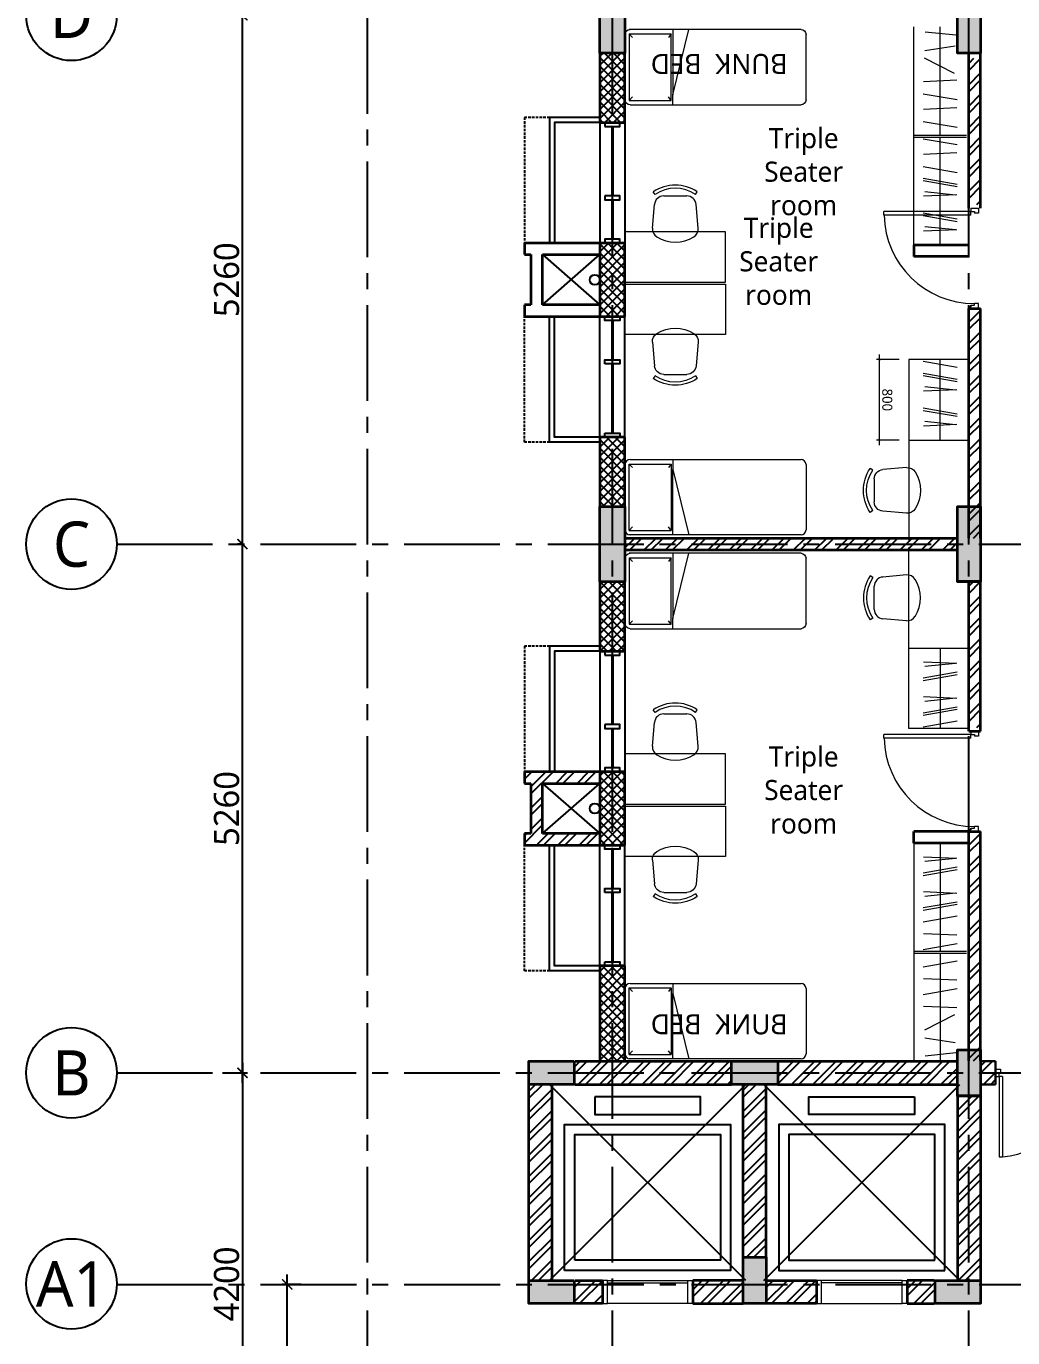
# Model space of a CAD drawing. Header units: millimetres. Extents: x -1107453 to -240403, y -265431 to 143409.
# Drawn here: x -301754 to -291946, y -116161 to -103113 of the extents above; entities that cross this region are included whole.
import ezdxf
from ezdxf.enums import TextEntityAlignment as Align

# ---------------------------------------------------------------- set-up
doc = ezdxf.new("R2010")
doc.units = ezdxf.units.MM
doc.header["$MEASUREMENT"] = 0
doc.linetypes.add('CENTER2', pattern=[28.575, 19.05, -3.175, 3.175, -3.175])
doc.linetypes.add('HIDDEN', pattern=[0.375, 0.25, -0.125])
for name, color, linetype in [('A-Anno-Dims', 7, 'Continuous'), ('A-Anno-Grid Lines', 154, 'Continuous'), ('A-Elevation', 4, 'Continuous'), ('A-Wall Patt', 8, 'Continuous'), ('A-Window', 4, 'Continuous'), ('Anno_Labels', 7, 'Continuous'), ('S-Conc Patt', 9, 'Continuous')]:
    doc.layers.add(name, color=color, linetype=linetype)
for name, color, linetype, lineweight in [('A-Detail Lines', 8, 'Continuous', 25), ('A-Door', 4, 'Continuous', 9), ('A-Wall Sec', 1, 'Continuous', 30), ('column hatch', 12, 'Continuous', 5), ('S-Concrete', 40, 'Continuous', 30), ('text', 7, 'Continuous', 9)]:
    doc.layers.add(name, color=color, linetype=linetype, lineweight=lineweight)
doc.layers.add('I-Furniture', color=7, linetype='Continuous', lineweight=15, true_color=0xc76300)
doc.styles.get("Standard").update_dxf_attribs({"font": 'trebuc.ttf'})
doc.dimstyles.new('IIITD_WD_L @ 100', dxfattribs={"dimscale": 100, "dimtxt": 2.5, "dimasz": 1, "dimexe": 0.5, "dimexo": 0.25, "dimgap": 0.3, "dimtad": 1, "dimdec": 0, "dimrnd": 1, "dimzin": 0, "dimdsep": 46, "dimtxsty": 'Standard', "dimblk": 'ARCHTICK', "dimcen": 0.2, "dimdle": 1, "dimclrd": 8, "dimclre": 8, "dimadec": 0, "dimazin": 0, "dimtfac": 1, "dimtdec": 0, "dimtofl": 0, "dimtmove": 0, "dimatfit": 0, "dimfxl": 2, "dimfxlon": 1, "dimtolj": 1, "dimtzin": 0, "dimlwd": -1, "dimlwe": -1, "dimarcsym": 0})
doc.dimstyles.new('IIITD_WD_M @ 100', dxfattribs={"dimscale": 100, "dimtxt": 1, "dimasz": 0.25, "dimexe": 0.25, "dimexo": 0.25, "dimgap": 0.3, "dimtad": 1, "dimdec": 0, "dimrnd": 2.5, "dimzin": 0, "dimdsep": 46, "dimtxsty": 'Standard', "dimblk": 'ARCHTICK', "dimcen": 0.2, "dimdle": 0.5, "dimclrd": 8, "dimclre": 254, "dimadec": 0, "dimazin": 0, "dimtfac": 1, "dimtdec": 0, "dimtofl": 0, "dimtmove": 0, "dimatfit": 0, "dimfxl": 100, "dimtolj": 1, "dimtzin": 0, "dimlwd": -1, "dimlwe": -1, "dimarcsym": 0})

# ---------------------------------------------------------------- blocks, each defined once
blk = doc.blocks.new('Lift Door')
at = {"layer": 'A-Door'}
for p, q in [((-15860, -5817), (-15860, -6617)), ((-15655, -6617), (-15655, -5817)), ((-15630, -6617), (-15630, -5817))]:
    blk.add_line(p, q, dxfattribs=at)
for points in [[(-15860, -5767), (-15860, -5817), (-15630, -5817), (-15630, -5767)], [(-15860, -6667), (-15860, -6617), (-15630, -6617), (-15630, -6667)]]:
    blk.add_lwpolyline(points, dxfattribs=at)
blk = doc.blocks.new('Lift Room')
at = {"layer": 'A-Detail Lines'}
for p, q in [((-15630, 122925), (-13680, 124875)), ((-15630, 124875), (-13680, 122925))]:
    blk.add_line(p, q, dxfattribs=at)
blk.add_lwpolyline([(-15430, 124625), (-14180, 124625), (-14180, 123175), (-15430, 123175)], close=True, dxfattribs=at)
at = {"layer": 'A-Elevation'}
for points in [[(-15530, 124725), (-14080, 124725), (-14080, 123075), (-15530, 123075)], [(-13805, 124425), (-13980, 124425), (-13980, 123375), (-13805, 123375)]]:
    blk.add_lwpolyline(points, close=True, dxfattribs=at)
blk = doc.blocks.new('W 1200')
at = {"layer": 'A-Window', "linetype": 'HIDDEN', "ltscale": 100}
for p, q in [((552588, 7900), (552588, 9150)), ((552838, 7900), (552588, 7900))]:
    blk.add_line(p, q, dxfattribs=at)
at = {"layer": 'A-Window', "color": 2, "lineweight": 40}
for p, q in [((553463, 8720), (553463, 9110)), ((553463, 7990), (553463, 8680))]:
    blk.add_line(p, q, dxfattribs=at)
at = {"layer": 'A-Window', "color": 5}
for points in [[(553338, 7900), (552838, 7900), (552838, 9150)], [(553338, 7950), (552888, 7950), (552888, 9150)]]:
    blk.add_lwpolyline(points, dxfattribs=at)
at = {"layer": 'A-Window'}
for points in [[(553338, 7950), (553338, 9150)], [(553588, 7950), (553588, 9150)], [(553388, 8680), (553388, 8720), (553538, 8720), (553538, 8680), (553388, 8680)]]:
    blk.add_lwpolyline(points, dxfattribs=at)
for points in [[(553388, 9150), (553538, 9150), (553538, 9110), (553388, 9110)], [(553388, 7990), (553538, 7990), (553538, 7950), (553388, 7950)]]:
    blk.add_lwpolyline(points, close=True, dxfattribs=at)
blk = doc.blocks.new('Door 1200')
at = {"layer": 'A-Door', "color": 5, "lineweight": 18}
for p, q in [((524084, 16182), (524084, 16132)), ((524084, 16182), (524159, 16182)), ((524159, 16182), (524159, 16147)), ((524084, 16132), (524124, 16132)), ((524124, 16147), (524124, 16132)), ((524159, 16147), (524124, 16147)), ((524159, 16147), (524557, 16147)), ((524159, 16112), (524159, 16147)), ((524159, 16112), (524557, 16112)), ((524557, 16147), (524557, 16112)), ((524084, 15032), (524124, 15032)), ((524084, 14982), (524084, 15032)), ((524124, 15017), (524124, 15032)), ((524159, 15017), (524124, 15017)), ((524159, 15052), (524159, 15017)), ((524159, 15052), (524958, 15052)), ((524159, 14982), (524159, 15017)), ((524159, 15017), (524958, 15017)), ((524958, 15017), (524958, 15052)), ((524084, 14982), (524159, 14982))]:
    blk.add_line(p, q, dxfattribs=at)
at = {"layer": 'A-Door', "lineweight": 18}
for centre, radius, start, end in [((524155, 16193), 411, 270.5695, 348.692), ((524157, 14978), 804, 5.3148, 89.8715)]:
    blk.add_arc(centre, radius, start, end, dxfattribs=at)
blk = doc.blocks.new('column 2.03')
at = {"layer": 'S-Conc Patt'}
h = blk.add_hatch(color=256, dxfattribs=at)
h.paths.add_polyline_path([(-391825, -41890), (-391778, -42135), (-392229, -42223), (-392277, -41978)])
h.paths.add_polyline_path([(-417144, -42306), (-417144, -42556), (-417593, -42556), (-417593, -42306)])
h.paths.add_polyline_path([(-386479, -25584), (-386233, -25536), (-386090, -26272), (-386335, -26320)])
h.paths.add_polyline_path([(-385475, -30747), (-385229, -30699), (-385086, -31436), (-385332, -31483)])
h.paths.add_polyline_path([(-394133, -32430), (-393887, -32382), (-393744, -33119), (-393990, -33166)])
h.paths.add_polyline_path([(-395136, -27267), (-394891, -27219), (-394748, -27955), (-394993, -28003)])
h.paths.add_polyline_path([(-417394, -22076), (-417144, -22076), (-417144, -22826), (-417394, -22826)])
h.paths.add_polyline_path([(-417394, -27336), (-417144, -27336), (-417144, -28086), (-417394, -28086)])
h.paths.add_polyline_path([(-417394, -32596), (-417144, -32596), (-417144, -33346), (-417394, -33346)])
h.paths.add_polyline_path([(-426214, -32596), (-425964, -32596), (-425964, -33346), (-426214, -33346)])
h.paths.add_polyline_path([(-426214, -27336), (-425964, -27336), (-425964, -28086), (-426214, -28086)])
h.paths.add_polyline_path([(-399019, -17228), (-398769, -17228), (-398769, -17978), (-399019, -17978)])
h.paths.add_polyline_path([(-399019, -11280), (-398769, -11280), (-398769, -12030), (-399019, -12030)])
h.paths.add_polyline_path([(-399019, -14460), (-398769, -14460), (-398769, -15210), (-399019, -15210)])
h.paths.add_polyline_path([(-415129, -17161), (-415379, -17161), (-415379, -17911), (-415129, -17911)])
h.paths.add_polyline_path([(-415129, -12030), (-415379, -12030), (-415379, -11280), (-415129, -11280)])
h.paths.add_polyline_path([(-415129, -15210), (-415379, -15210), (-415379, -14460), (-415129, -14460)])
h.paths.add_polyline_path([(-427169, -19106), (-426919, -19106), (-426919, -19856), (-427169, -19856)])
h.paths.add_polyline_path([(-421929, -11530), (-421929, -11280), (-422679, -11280), (-422679, -11530)])
h.paths.add_polyline_path([(-422679, -13701), (-422429, -13701), (-422429, -14451), (-422679, -14451)])
h.paths.add_polyline_path([(-428649, -19106), (-428399, -19106), (-428399, -19856), (-428649, -19856)])
h.paths.add_polyline_path([(-428649, -17161), (-428399, -17161), (-428399, -17911), (-428649, -17911)])
h.paths.add_polyline_path([(-422679, -17161), (-422429, -17161), (-422429, -17911), (-422679, -17911)])
h.paths.add_polyline_path([(-417144, -17161), (-417394, -17161), (-417394, -17911), (-417144, -17911)])
h.paths.add_polyline_path([(-420929, -17161), (-420699, -17161), (-420699, -17911), (-420929, -17911)])
h.paths.add_polyline_path([(-386030, -15131), (-385784, -15083), (-385641, -15819), (-385886, -15867)])
h.paths.add_polyline_path([(-390781, -18036), (-390733, -18281), (-391471, -18425), (-391519, -18179)])
h.paths.add_polyline_path([(-387914, -36727), (-387688, -36683), (-387600, -37135), (-387826, -37179)])
h.paths.add_polyline_path([(-389447, -41411), (-389400, -41656), (-389989, -41771), (-390036, -41525)])
h.paths.add_polyline_path([(-422429, -19106), (-422429, -19336), (-423179, -19336), (-423179, -19106)])
h.paths.add_polyline_path([(-383067, -38123), (-383024, -38349), (-383470, -38436), (-383514, -38210)])
h.paths.add_polyline_path([(-387024, -38892), (-386980, -39118), (-387432, -39206), (-387476, -38980)])
h.paths.add_polyline_path([(-383484, -35984), (-383440, -36209), (-383892, -36297), (-383936, -36071)])
h.paths.add_polyline_path([(-385427, -38358), (-385201, -38314), (-385115, -38756), (-385341, -38799)])
h.paths.add_polyline_path([(-385462, -36368), (-385418, -36594), (-385870, -36682), (-385914, -36456)])
h.paths.add_polyline_path([(-422429, -40296), (-422429, -40526), (-422879, -40526), (-422879, -40296)])
h.paths.add_polyline_path([(-422429, -38461), (-422659, -38461), (-422659, -38001), (-422429, -38001)])
h.paths.add_polyline_path([(-426469, -40296), (-426469, -40526), (-426919, -40526), (-426919, -40296)])
h.paths.add_polyline_path([(-426468, -38116), (-426468, -38346), (-426919, -38346), (-426919, -38116)])
h.paths.add_polyline_path([(-424789, -40066), (-424559, -40066), (-424559, -40526), (-424789, -40526)])
h.paths.add_polyline_path([(-424444, -38116), (-424444, -38346), (-424904, -38346), (-424904, -38116)])
h.paths.add_polyline_path([(-390643, -31752), (-390417, -31708), (-390274, -32444), (-390500, -32488)])
h.paths.add_polyline_path([(-389949, -26258), (-389723, -26214), (-389580, -26951), (-389805, -26995)])
h.paths.add_polyline_path([(-390863, -21556), (-390906, -21330), (-390170, -21187), (-390126, -21413)])
h.paths.add_polyline_path([(-393588, -16600), (-393363, -16556), (-393219, -17293), (-393445, -17336)])
h.paths.add_polyline_path([(-420929, -22076), (-420699, -22076), (-420699, -22826), (-420929, -22826)])
h.paths.add_polyline_path([(-386497, -40837), (-386449, -41083), (-387039, -41197), (-387087, -40952)])
h.paths.add_polyline_path([(-422428, -42306), (-422428, -42556), (-423028, -42556), (-423028, -42306)])
h.paths.add_polyline_path([(-387111, -17323), (-386866, -17275), (-386723, -18011), (-386969, -18059)])
h.paths.add_polyline_path([(-419312, -38116), (-419312, -38366), (-419912, -38366), (-419912, -38116)])
h.paths.add_polyline_path([(-426419, -22566), (-426419, -22316), (-427169, -22316), (-427169, -22566)])
h.paths.add_polyline_path([(-382684, -40096), (-382636, -40342), (-383077, -40427), (-383125, -40182)])
h.paths.add_polyline_path([(-419313, -42306), (-419313, -42556), (-419913, -42556), (-419913, -42306)])
h.paths.add_polyline_path([(-426467, -42306), (-426467, -42556), (-426918, -42556), (-426918, -42306)])
h.paths.add_polyline_path([(-399318, -16420), (-399068, -16420), (-399068, -17170), (-399318, -17170)])
h.paths.add_polyline_path([(-399319, -11280), (-399069, -11280), (-399069, -12030), (-399319, -12030)])
h.paths.add_polyline_path([(-414829, -12030), (-415079, -12030), (-415079, -11280), (-414829, -11280)])
h.paths.add_polyline_path([(-415079, -19600), (-414829, -19600), (-414829, -20350), (-415079, -20350)])
h.paths.add_polyline_path([(-399069, -20350), (-399319, -20350), (-399319, -19600), (-399069, -19600)])
h.paths.add_polyline_path([(-404329, -17095), (-404559, -17095), (-404559, -16495), (-404329, -16495)])
h.paths.add_polyline_path([(-415079, -16420), (-414829, -16420), (-414829, -17170), (-415079, -17170)])
h.paths.add_polyline_path([(-409589, -17095), (-409819, -17095), (-409819, -16495), (-409589, -16495)])
h.paths.add_polyline_path([(-390251, -37278), (-390203, -37524), (-390792, -37638), (-390840, -37393)])
h.paths.add_polyline_path([(-391647, -26588), (-391421, -26545), (-391278, -27281), (-391504, -27325)])
h.paths.add_polyline_path([(-420929, -27336), (-420699, -27336), (-420699, -28086), (-420929, -28086)])
h.paths.add_polyline_path([(-420929, -32596), (-420699, -32596), (-420699, -33346), (-420929, -33346)])
h.paths.add_polyline_path([(-399319, -14460), (-399069, -14460), (-399069, -15210), (-399319, -15210)])
h.paths.add_polyline_path([(-404559, -14535), (-404329, -14535), (-404329, -15135), (-404559, -15135)])
h.paths.add_polyline_path([(-409819, -14535), (-409589, -14535), (-409589, -15135), (-409819, -15135)])
h.paths.add_polyline_path([(-414829, -15210), (-415079, -15210), (-415079, -14460), (-414829, -14460)])
h.paths.add_polyline_path([(-391888, -16270), (-391642, -16222), (-391499, -16958), (-391745, -17006)])
h.paths.add_polyline_path([(-397078, -17279), (-396833, -17231), (-396689, -17967), (-396935, -18015)])
h.paths.add_polyline_path([(-428649, -13701), (-428399, -13701), (-428399, -14451), (-428649, -14451)])
h.paths.add_polyline_path([(-385658, -17040), (-385413, -16993), (-385270, -17729), (-385516, -17776)])
h.paths.add_polyline_path([(-386690, -11731), (-386445, -11683), (-386302, -12419), (-386547, -12467)])
h.paths.add_polyline_path([(-392548, -12873), (-392303, -12826), (-392159, -13562), (-392405, -13610)])
h.paths.add_polyline_path([(-392632, -37741), (-392584, -37987), (-393036, -38074), (-393083, -37829)])
h.paths.add_polyline_path([(-388945, -31422), (-388719, -31378), (-388576, -32114), (-388802, -32158)])
h.paths.add_polyline_path([(-386254, -20426), (-386206, -20671), (-386942, -20815), (-386990, -20569)])
h.paths.add_polyline_path([(-392650, -21425), (-392425, -21381), (-392282, -22117), (-392507, -22161)])
h.paths.add_polyline_path([(-396140, -22103), (-395895, -22056), (-395752, -22792), (-395997, -22840)])
h.paths.add_polyline_path([(-404744, -11530), (-404744, -11280), (-404144, -11280), (-404144, -11530)])
h.paths.add_polyline_path([(-410004, -11530), (-410004, -11280), (-409404, -11280), (-409404, -11530)])
h.paths.add_polyline_path([(-404744, -20350), (-404744, -20100), (-404144, -20100), (-404144, -20350)])
h.paths.add_polyline_path([(-410004, -20350), (-410004, -20100), (-409404, -20100), (-409404, -20350)])
h.paths.add_polyline_path([(-423179, -22546), (-423179, -22316), (-422429, -22316), (-422429, -22546)])
h.paths.add_polyline_path([(-422658, -27336), (-422428, -27336), (-422428, -28086), (-422658, -28086)])
h.paths.add_polyline_path([(-417144, -38116), (-417144, -38366), (-417593, -38366), (-417593, -38116)])
h.paths.add_polyline_path([(-422659, -32596), (-422429, -32596), (-422429, -33346), (-422659, -33346)])
h.paths.add_polyline_path([(-393355, -11530), (-393355, -11280), (-392605, -11280), (-392605, -11530)])
at = {"layer": 'S-Concrete', "lineweight": 35}
for points in [[(-426214, -27336), (-425964, -27336), (-425964, -28086), (-426214, -28086)], [(-426214, -32596), (-425964, -32596), (-425964, -33346), (-426214, -33346)]]:
    blk.add_lwpolyline(points, close=True, dxfattribs=at)
for points in [[(-422658, -27336), (-422428, -27336), (-422428, -28086), (-422658, -28086), (-422658, -27336)], [(-422659, -32596), (-422429, -32596), (-422429, -33346), (-422659, -33346), (-422659, -32596)], [(-422429, -38461), (-422659, -38461), (-422659, -38001), (-422429, -38001), (-422429, -38461)], [(-426468, -38116), (-426468, -38346), (-426919, -38346), (-426919, -38116), (-426468, -38116)], [(-424444, -38116), (-424444, -38346), (-424904, -38346), (-424904, -38116), (-424444, -38116)], [(-424789, -40066), (-424559, -40066), (-424559, -40526), (-424789, -40526), (-424789, -40066)], [(-426469, -40296), (-426469, -40526), (-426919, -40526), (-426919, -40296), (-426469, -40296)], [(-422429, -40296), (-422429, -40526), (-422879, -40526), (-422879, -40296), (-422429, -40296)]]:
    blk.add_lwpolyline(points, dxfattribs=at)
blk = doc.blocks.new('ABL_Door_S - 1000 x 2100-11-3 Second Floor Lvl')
at = {"layer": 'A-Door', "color": 5}
for p, q in [((-500, 38), (-450, 38)), ((-500, -38), (-500, 38)), ((-450, 38), (-450, -3)), ((450, 38), (450, -3)), ((500, 38), (450, 38)), ((500, -38), (500, 38)), ((-500, -38), (-465, -38)), ((-465, -3), (-450, -3)), ((-465, -38), (-465, -3)), ((-430, -38), (-465, -38)), ((465, -3), (450, -3)), ((465, -38), (465, -3)), ((500, -38), (465, -38))]:
    blk.add_line(p, q, dxfattribs=at)
at = {"layer": 'A-Door', "color": 5, "lineweight": 18}
for p, q in [((-465, -38), (-465, -903)), ((-430, -38), (-430, -903)), ((-430, -903), (-465, -903))]:
    blk.add_line(p, q, dxfattribs=at)
at = {"layer": 'A-Door'}
blk.add_arc((-450, -2), 900, 271.2981, 359.9894, dxfattribs=at)
blk = doc.blocks.new('Grid Head')
blk.add_circle((0, 0), 3)
at = {"layer": 'Anno_Labels'}
blk.add_attdef('GRID_NAME', text='', height=3, dxfattribs=at).set_placement((0, 0), align=Align.MIDDLE_CENTER)
blk = doc.blocks.new('_ArchTick')
at = {"color": 0, "linetype": 'ByBlock', "const_width": 0.15}
blk.add_lwpolyline([(-0.5, -0.5), (0.5, 0.5)], dxfattribs=at)
blk = doc.blocks.new('*D1097')
at = {"layer": 'A-Anno-Dims', "color": 8, "transparency": 16777216}
for p, q in [((507968, -6933), (507968, -1473)), ((507968, -1573), (507918, -1573)), ((507968, -6833), (508018, -6833))]:
    blk.add_line(p, q, dxfattribs=at)
at = {"layer": 'A-Anno-Dims', "color": 8, "transparency": 16777216, "xscale": 100, "yscale": 100, "zscale": 100}
for p, rotation in [((507968, -1573), 90), ((507968, -6833), 270)]:
    blk.add_blockref('_ArchTick', p, dxfattribs=dict(at, rotation=rotation))
at = {"layer": 'A-Anno-Dims', "color": 0, "transparency": 16777216, "insert": (507811, -4203), "char_height": 250, "attachment_point": 5, "rotation": 90}
blk.add_mtext('\\A1;5260', dxfattribs=at)
blk = doc.blocks.new('_Open90')
at = {"color": 0, "linetype": 'ByBlock', "lineweight": -2}
for p, q in [((0, 0), (-1, 0)), ((-0.5, 0.5), (0, 0)), ((0, 0), (-0.5, -0.5))]:
    blk.add_line(p, q, dxfattribs=at)
blk = doc.blocks.new('*D1115')
at = {"layer": 'A-Anno-Dims', "color": 8, "transparency": 16777216}
for p, q in [((507968, -1673), (507968, 3787)), ((507768, 3687), (508018, 3687)), ((507968, -1573), (507918, -1573))]:
    blk.add_line(p, q, dxfattribs=at)
at = {"layer": 'A-Anno-Dims', "color": 8, "transparency": 16777216, "xscale": 100, "yscale": 100, "zscale": 100}
for p, rotation in [((507968, 3687), 90), ((507968, -1573), 270)]:
    blk.add_blockref('_ArchTick', p, dxfattribs=dict(at, rotation=rotation))
at = {"layer": 'A-Anno-Dims', "color": 0, "transparency": 16777216, "insert": (507811, 1057), "char_height": 250, "attachment_point": 5, "rotation": 90}
blk.add_mtext('\\A1;5260', dxfattribs=at)
blk = doc.blocks.new('*D1123')
at = {"layer": 'A-Anno-Dims', "color": 8, "transparency": 16777216}
for p, q in [((507968, -6733), (507968, -11133)), ((507768, -6833), (508018, -6833)), ((507768, -11033), (508018, -11033))]:
    blk.add_line(p, q, dxfattribs=at)
at = {"layer": 'A-Anno-Dims', "color": 8, "transparency": 16777216, "xscale": 100, "yscale": 100, "zscale": 100}
for p, rotation in [((507968, -6833), 90), ((507968, -11033), 270)]:
    blk.add_blockref('_ArchTick', p, dxfattribs=dict(at, rotation=rotation))
at = {"layer": 'A-Anno-Dims', "color": 0, "transparency": 16777216, "insert": (507811, -8933), "char_height": 250, "attachment_point": 5, "rotation": 90}
blk.add_mtext('\\A1;4200', dxfattribs=at)
blk = doc.blocks.new('*D1132')
at = {"layer": 'A-Anno-Dims', "color": 8, "transparency": 16777216}
for p, q in [((508413, -11133), (508413, -8838)), ((508551, -8938), (508363, -8938)), ((508551, -11033), (508363, -11033))]:
    blk.add_line(p, q, dxfattribs=at)
at = {"layer": 'A-Anno-Dims', "color": 8, "transparency": 16777216, "xscale": 100, "yscale": 100, "zscale": 100}
for p, rotation in [((508413, -8938), 90), ((508413, -11033), 270)]:
    blk.add_blockref('_ArchTick', p, dxfattribs=dict(at, rotation=rotation))
at = {"layer": 'A-Anno-Dims', "color": 0, "transparency": 16777216, "insert": (508255, -9986), "char_height": 250, "attachment_point": 5, "rotation": 90}
blk.add_mtext('\\A1;2095', dxfattribs=at)
blk = doc.blocks.new('chair1')
at = {"layer": 'I-Furniture'}
for p, q in [((-320, 228), (-84, 207)), ((16, 201), (42, 219)), ((1, 115), (1, -115)), ((-320, -228), (-84, -207)), ((16, -201), (42, -219))]:
    blk.add_line(p, q, dxfattribs=at)
for centre, radius, start, end in [((-108, 0), 351, 148.407, 211.593), ((-328, 135), 92.9, 85.0303, 148.407), ((-92, 115), 92.9, 0, 85.0303), ((-278, 0), 356, 325.6197, 34.3803), ((-278, 0), 387, 325.6197, 34.3803), ((-92, -115), 92.9, 274.9697, 0), ((-328, -135), 92.9, 211.593, 274.9697)]:
    blk.add_arc(centre, radius, start, end, dxfattribs=at)
blk = doc.blocks.new('A$C0E3E786B')
at = {"layer": 'I-Furniture', "ltscale": 0.1}
for p, q in [((-1905, 916), (-205, 916)), ((-1481, 916), (-1481, 816)), ((-1955, 216), (-1955, 866)), ((-1915, 872), (-1881, 837)), ((-1915, 872), (-1495, 872)), ((-1915, 211), (-1915, 872)), ((-1495, 872), (-1521, 837)), ((-1495, 872), (-1495, 211)), ((-1481, 166), (-1481, 816)), ((-1481, 816), (-1320, 166)), ((-155, 866), (-155, 216)), ((-1915, 211), (-1881, 246)), ((-1915, 211), (-1495, 211)), ((-1915, 166), (-1915, 167)), ((-205, 166), (-1915, 166)), ((-1495, 211), (-1521, 246))]:
    blk.add_line(p, q, dxfattribs=at)
for centre, start, end in [((-1905, 866), 90, 180), ((-205, 866), 0, 90), ((-1905, 216), 180, 270), ((-205, 216), 270, 0)]:
    blk.add_arc(centre, 50, start, end, dxfattribs=at)
blk = doc.blocks.new('*D1134')
at = {"layer": 'text', "color": 254, "transparency": 16777216}
for p, q in [((-289958, -109301), (-289733, -109301)), ((-289958, -110101), (-289733, -110101))]:
    blk.add_line(p, q, dxfattribs=at)
at = {"layer": 'text', "color": 8, "transparency": 16777216}
blk.add_line((-289758, -110151), (-289758, -109251), dxfattribs=at)
at = {"layer": 'text', "color": 8, "transparency": 16777216, "xscale": 25, "yscale": 25, "zscale": 25}
for p, rotation in [((-289758, -109301), 90), ((-289758, -110101), 270)]:
    blk.add_blockref('_ArchTick', p, dxfattribs=dict(at, rotation=rotation))
at = {"layer": 'text', "color": 0, "transparency": 16777216, "insert": (-289839, -109701), "char_height": 100, "attachment_point": 5, "rotation": 90}
blk.add_mtext('\\A1;800', dxfattribs=at)
blk = doc.blocks.new('Grid Girls Hostel')
at = {"layer": 'A-Anno-Grid Lines', "linetype": 'CENTER2', "ltscale": 50}
for p, q in [((509211, -13007.2), (509211, 21502.3)), ((515191, -13007.2), (515191, 21502.3)), ((511646, -13007.2), (511646, 9546.2)), ((506718.2, -1573.2), (521493.2, -1573.2)), ((506718.2, -6833.2), (521493.2, -6833.2)), ((506718.9, -8938.2), (523989.5, -8938.2))]:
    blk.add_line(p, q, dxfattribs=at)
at = {"layer": 'A-Anno-Dims'}
ref = blk.add_blockref('Grid Head', (506268.2, 3686.8), dxfattribs=dict(at, xscale=150, yscale=150, zscale=150))
ref.add_attrib('GRID_NAME', 'D', dxfattribs={"layer": '0', "height": 450}).set_placement((506268.2, 3686.8), align=Align.MIDDLE_CENTER)
ref = blk.add_blockref('Grid Head', (506268.2, -1573.2), dxfattribs=dict(at, xscale=150, yscale=150, zscale=150))
ref.add_attrib('GRID_NAME', 'C', dxfattribs={"layer": '0', "height": 450}).set_placement((506268.2, -1573.2), align=Align.MIDDLE_CENTER)
ref = blk.add_blockref('Grid Head', (506268.2, -6833.2), dxfattribs=dict(at, xscale=150, yscale=150, zscale=150))
ref.add_attrib('GRID_NAME', 'B', dxfattribs={"layer": '0', "height": 450}).set_placement((506268.2, -6833.2), align=Align.MIDDLE_CENTER)
ref = blk.add_blockref('Grid Head', (506268.9, -8933.2), dxfattribs=dict(at, xscale=150, yscale=150, zscale=150))
ref.add_attrib('GRID_NAME', 'A1', dxfattribs={"layer": '0', "height": 450}).set_placement((506268.9, -8933.2), align=Align.MIDDLE_CENTER)
for base, p1, p2, override, picture, middle in [((507968.2, 3686.8), (507968.2, -1573.2), (506718.2, 3686.8), {"dimtmove": 1, "dimldrblk": 'Open90', "dimarcsym": 1}, '*D1115', (507810.6, 1056.8)), ((507968.2, -1573.2), (507968.2, -6833.2), (507968.2, -1573.2), {"dimldrblk": 'Open90', "dimarcsym": 1}, '*D1097', (507810.6, -4203.2)), ((507968.2, -11033.2), (506718.2, -6833.2), (506718.9, -11033.2), {"dimldrblk": 'Open90', "dimarcsym": 1}, '*D1123', (507811, -8933.2)), ((508413, -8938.2), (508576.5, -11033.2), (508576.5, -8938.2), {"dimldrblk": 'Open90', "dimarcsym": 1}, '*D1132', (508255.4, -9985.7))]:
    dim = blk.add_linear_dim(base=base, p1=p1, p2=p2, angle=90, dimstyle='IIITD_WD_L @ 100', override=override, dxfattribs=at)
    dim.commit()
    dim.dimension.update_dxf_attribs({"geometry": picture, "text_midpoint": middle})
blk = doc.blocks.new('TRIPLE')
at = {"layer": 'A-Wall Sec', "lineweight": 35}
for p, q in [((-290652.3, -111125.6), (-290102.3, -111125.6)), ((-290102.3, -111240.6), (-290102.3, -111125.6)), ((-290652.3, -111240.6), (-290102.3, -111240.6))]:
    blk.add_line(p, q, dxfattribs=at)
at = {"layer": 'I-Furniture', "ltscale": 0.1}
for p, q in [((-290052.3, -109301), (-290052.3, -108299.1)), ((-290052.3, -109301), (-290652.3, -109301)), ((-290052.3, -110101), (-290052.3, -109301)), ((-290652.3, -110101), (-290052.3, -110101)), ((-290102.3, -111240.6), (-290102.3, -113410.7)), ((-290102.3, -111240.6), (-290102.3, -113410.7)), ((-290102.3, -112315.6), (-290627.3, -112315.6)), ((-290102.3, -112335.6), (-290627.3, -112335.6))]:
    blk.add_line(p, q, dxfattribs=at)
at = {"layer": 'I-Furniture', "color": 9, "ltscale": 0.1, "true_color": 0xbababa}
for p, q in [((-290364.8, -109301), (-290364.8, -110101)), ((-290531, -109454.2), (-290200.4, -109440.2)), ((-290516.5, -109451.9), (-290213, -109484.3)), ((-290196.1, -109596.5), (-290533.4, -109537.1)), ((-290196.1, -109621.1), (-290533.4, -109561.7)), ((-290531, -109800.3), (-290200.4, -109786.3)), ((-290516.5, -109798), (-290213, -109830.4)), ((-290196.1, -109942.6), (-290533.4, -109883.2)), ((-290196.1, -109967.2), (-290533.4, -109907.8)), ((-290196.1, -110084.4), (-290533.4, -110025)), ((-290364.8, -111240.6), (-290364.8, -112315.6)), ((-290531, -111393.8), (-290200.4, -111379.8)), ((-290516.5, -111391.5), (-290213, -111423.8)), ((-290196.1, -111536), (-290533.4, -111476.6)), ((-290196.1, -111560.6), (-290533.4, -111501.3)), ((-290531, -111739.9), (-290200.4, -111725.9)), ((-290516.5, -111737.6), (-290213, -111770)), ((-290196.1, -111882.1), (-290533.4, -111822.8)), ((-290196.1, -111906.8), (-290533.4, -111847.4)), ((-290196.1, -112023.9), (-290533.4, -111964.5)), ((-290531, -112157), (-290200.4, -112143.1)), ((-290196.1, -112299.3), (-290533.4, -112239.9)), ((-290364.8, -112335.6), (-290364.8, -113410.7)), ((-290196.1, -112471.7), (-290533.4, -112412.4)), ((-290531, -112604.9), (-290200.4, -112590.9)), ((-290196.1, -112747.1), (-290533.4, -112687.7)), ((-290531, -112880.2), (-290200.4, -112866.3)), ((-290509.4, -112948.4), (-290211.1, -113101.5)), ((-290213.6, -113177.9), (-290514.6, -113223.4)), ((-290521.1, -113327.6), (-290217.6, -113359.9))]:
    blk.add_line(p, q, dxfattribs=at)
at = {"layer": 'I-Furniture', "ltscale": 0.1}
for points in [[(-287231.5, -110851.6), (-288231.5, -110851.6), (-288231.5, -110351.5), (-287231.5, -110351.5)], [(-287231.5, -110871.6), (-288231.5, -110871.6), (-288231.5, -111371.6), (-287231.5, -111371.6)]]:
    blk.add_lwpolyline(points, close=True, dxfattribs=at)
at = {"layer": 'I-Furniture', "extrusion": (0, 0, -1), "xscale": -1, "zscale": -1, "rotation": 180}
blk.add_blockref('A$C0E3E786B', (289186.7, -108190.7), dxfattribs=at)
at = {"layer": 'I-Furniture', "ltscale": 0.1, "extrusion": (0, 0, -1), "zscale": -1}
for p, rotation in [((289711, -108800.1), 180), ((287731.5, -109955.4), 90)]:
    blk.add_blockref('chair1', p, dxfattribs=dict(at, rotation=rotation))
at = {"layer": 'I-Furniture', "ltscale": 0.1, "rotation": 270}
blk.add_blockref('chair1', (-287731.5, -111729.1), dxfattribs=at)
at = {"layer": 'I-Furniture', "extrusion": (0, 0, -1), "zscale": -1}
blk.add_blockref('A$C0E3E786B', (289186.7, -113552.6), dxfattribs=at)
at = {"layer": 'text', "lineweight": 35, "insert": (-288167.8, -113043.8), "char_height": 200, "width": 1506.419, "attachment_point": 5}
blk.add_mtext('BUNK  BED', dxfattribs=at)
at = {"layer": 'text'}
dim = blk.add_linear_dim(base=(-289757.7, -109301), p1=(-290052.3, -110101), p2=(-290052.3, -109301), angle=90, dimstyle='IIITD_WD_M @ 100', override={"dimfxl": 2, "dimfxlon": 1, "dimarcsym": 1}, dxfattribs=at)
dim.commit()
dim.dimension.update_dxf_attribs({"geometry": '*D1134', "text_midpoint": (-289838.6, -109701)})

msp = doc.modelspace()

# ---------------------------------------------------------------- hatches: boundary and pattern name
at = {"layer": 'A-Wall Patt'}
h = msp.add_hatch(dxfattribs=at)
h.set_pattern_fill('ANSI37', color=256, scale=500, style=0)
h.set_pattern_definition([(45, (0, -139435.84), (-44.194174, 44.194174), []), (135, (0, -139435.84), (-44.194174, -44.194174), [])])
h.paths.add_polyline_path([(-295801.5, -112460.6), (-296051.5, -112460.6), (-296051.5, -113410.6), (-295801.5, -113410.6)])
h.paths.add_polyline_path([(-295801.5, -110530.6), (-296051.5, -110530.6), (-296051.5, -111260.6), (-295801.5, -111260.6)])
h.paths.add_polyline_path([(-295801.5, -108640.6), (-296051.5, -108640.6), (-296051.5, -109330.6), (-295801.5, -109330.6)])
h.paths.add_polyline_path([(-295801.5, -107200.6), (-296051.5, -107200.6), (-296051.5, -107890.6), (-295801.5, -107890.6)])
h.paths.add_polyline_path([(-295801.5, -105270.6), (-296051.5, -105270.6), (-296051.5, -106000.6), (-295801.5, -106000.6)])
h.paths.add_polyline_path([(-295801.5, -103380.6), (-296051.5, -103380.6), (-296051.5, -104070.6), (-295801.5, -104070.6)])
h.paths.add_polyline_path([(-295801.5, -101940.6), (-296051.5, -101940.6), (-296051.5, -102630.6), (-295801.5, -102630.6)])
h.paths.add_polyline_path([(-295801.5, -100010.6), (-296051.5, -100010.6), (-296051.5, -100740.6), (-295801.5, -100740.6)])
h = msp.add_hatch(dxfattribs=at)
h.set_pattern_fill('ANSI32', color=256, scale=400, angle=540, style=0)
h.set_pattern_definition([(225, (-583032.22, -147491.93), (106.06602, -106.06602), []), (225, (-583102.93, -147491.93), (106.06602, -106.06602), [])])
h.paths.add_polyline_path([(-292380.8, -104887.5), (-292266.5, -104887.5), (-292266.5, -103431.5), (-292380.8, -103431.5)])
h = msp.add_hatch(dxfattribs=at)
h.set_pattern_fill('ANSI32', color=256, scale=400, angle=540, style=0)
h.set_pattern_definition([(45, (-1e-08, 5375.14), (-106.06602, 106.06602), []), (45, (70.71, 5375.14), (-106.06602, 106.06602), [])])
h.paths.add_polyline_path([(-292381.5, -108204.8), (-292266.5, -108204.8), (-292266.5, -105887.5), (-292381.5, -105887.5)])
h = msp.add_hatch(dxfattribs=at)
h.set_pattern_fill('ANSI32', color=256, scale=400, angle=360, style=0)
h.set_pattern_definition([(45, (-807589.64, 16517.92), (-106.066017, 106.066017), []), (45, (-807518.93, 16517.92), (-106.066017, 106.066017), [])])
h.paths.add_polyline_path([(-292496.5, -108208.1), (-295801.5, -108208.1), (-295801.5, -108323.1), (-292496.5, -108323.1)])
h = msp.add_hatch(dxfattribs=at)
h.set_pattern_fill('ANSI32', color=256, scale=400, angle=540, style=0)
h.set_pattern_definition([(225, (-583032.22, -152694.43), (106.06602, -106.06602), []), (225, (-583102.93, -152694.43), (106.06602, -106.06602), [])])
h.paths.add_polyline_path([(-292380.8, -110090), (-292266.5, -110090), (-292266.5, -108634), (-292380.8, -108634)])
h = msp.add_hatch(dxfattribs=at)
h.set_pattern_fill('ANSI32', color=256, scale=400, angle=360, style=0)
h.set_pattern_definition([(45, (0, -69350.21), (-106.06602, 106.06602), []), (45, (70.71, -69350.21), (-106.06602, 106.06602), [])])
h.paths.add_polyline_path([(-296051.5, -110645.6), (-296051.5, -110530.6), (-296801.5, -110530.6), (-296801.5, -110645.6), (-296736.5, -110645.6), (-296736.5, -111145.6), (-296801.5, -111145.6), (-296801.5, -111260.6), (-296051.5, -111260.6), (-296051.5, -111145.6), (-296621.5, -111145.6), (-296621.5, -110645.6)])
h = msp.add_hatch(dxfattribs=at)
h.set_pattern_fill('ANSI32', color=256, scale=400, angle=540, style=0)
h.set_pattern_definition([(45, (-1e-08, 172.64), (-106.06602, 106.06602), []), (45, (70.71, 172.64), (-106.06602, 106.06602), [])])
h.paths.add_polyline_path([(-292381.5, -113407.3), (-292266.5, -113407.3), (-292266.5, -111090), (-292381.5, -111090)])
h = msp.add_hatch(dxfattribs=at)
h.set_pattern_fill('ANSI32', color=256, scale=400, angle=360, style=0)
h.set_pattern_definition([(45, (-807589.64, -46692.45), (-106.066017, 106.066017), []), (45, (-807518.93, -46692.45), (-106.066017, 106.066017), [])])
h.paths.add_polyline_path([(-292116.5, -113410.7), (-292266.5, -113410.7), (-292266.5, -113640.7), (-292116.5, -113640.7)])
h.paths.add_polyline_path([(-292496.5, -113410.6), (-294281.5, -113410.4), (-294281.5, -113640.4), (-292496.5, -113640.6)])
h.paths.add_polyline_path([(-292266.5, -113755.6), (-292496.5, -113755.6), (-292496.5, -115565.3), (-292471.2, -115590.6), (-292266.5, -115590.6)])
h.paths.add_polyline_path([(-292731.5, -115590.6), (-292996.5, -115590.6), (-292996.5, -115820.6), (-292731.5, -115820.6)])
h.paths.add_polyline_path([(-293896.5, -115590.6), (-294396.5, -115590.6), (-294396.5, -115820.6), (-293896.5, -115820.6)])
h.paths.add_polyline_path([(-294626.5, -115590.6), (-295126.5, -115590.6), (-295126.5, -115820.6), (-294626.5, -115820.6)])
h.paths.add_polyline_path([(-296026.5, -115590.6), (-296296.5, -115590.6), (-296296.5, -115820.6), (-296026.5, -115820.6)])
h.paths.add_polyline_path([(-296526.5, -113665.4), (-296551.5, -113640.4), (-296756.5, -113640.4), (-296756.5, -115590.6), (-296551.7, -115590.6), (-296526.5, -115565.3)])
h.paths.add_polyline_path([(-294396.5, -113665.3), (-294421.4, -113640.4), (-294601.5, -113640.4), (-294626.5, -113665.3), (-294626.5, -115360.6), (-294396.5, -115360.6)])
h.paths.add_polyline_path([(-295801.5, -113410.4), (-295801.5, -113410.6), (-296051.5, -113410.6), (-296051.5, -113410.4), (-296296.5, -113410.4), (-296296.5, -113640.4), (-294741.5, -113640.4), (-294741.5, -113410.4)])

# ---------------------------------------------------------------- linework, layer by layer
at = {"layer": 'A-Detail Lines', "ltscale": 15}
for p, q in [((-296621.5, -105385.6), (-296051.5, -105885.6)), ((-296621.5, -105885.6), (-296051.5, -105385.6)), ((-296621.5, -110645.6), (-296051.5, -111145.6)), ((-296621.5, -111145.6), (-296051.5, -110645.6))]:
    msp.add_line(p, q, dxfattribs=at)
at = {"layer": 'A-Detail Lines'}
for centre in [(-296101.5, -105635.6), (-296101.5, -110895.6)]:
    msp.add_circle(centre, 50, dxfattribs=at)
at = {"layer": 'A-Wall Sec', "lineweight": 35}
for p, q in [((-296051.5, -103380.6), (-296051.5, -104070.6)), ((-295801.5, -104070.6), (-295801.5, -103380.6)), ((-292381.5, -104922.5), (-292381.5, -103380.6)), ((-292266.5, -104922.5), (-292266.5, -103380.6)), ((-296051.5, -104070.6), (-295801.5, -104070.6)), ((-295801.5, -105270.6), (-296801.5, -105270.6)), ((-296801.5, -105270.6), (-296801.5, -105385.6)), ((-296051.5, -105270.6), (-296051.5, -106000.6)), ((-295801.5, -106000.6), (-295801.5, -105270.6)), ((-296801.5, -105385.6), (-296736.5, -105385.6)), ((-296736.5, -105385.6), (-296736.5, -105885.6)), ((-296621.5, -105385.6), (-296051.5, -105385.6)), ((-296621.5, -105885.6), (-296621.5, -105385.6)), ((-296736.5, -105885.6), (-296801.5, -105885.6)), ((-296801.5, -105885.6), (-296801.5, -106000.6)), ((-296051.5, -105885.6), (-296621.5, -105885.6)), ((-292381.5, -105922.9), (-292266.5, -105922.9)), ((-292381.5, -108204.8), (-292381.5, -105922.9)), ((-292266.5, -108204.8), (-292266.5, -105922.9)), ((-296801.5, -106000.6), (-295801.5, -106000.6)), ((-296051.5, -107200.6), (-296051.5, -107890.6)), ((-295801.5, -107200.6), (-296051.5, -107200.6)), ((-295801.5, -107890.6), (-295801.5, -107200.6)), ((-292495.8, -108208.1), (-295801.5, -108208.1)), ((-295801.5, -108323.1), (-292495.8, -108323.1)), ((-296051.5, -108640.6), (-296051.5, -109330.6)), ((-295801.5, -109330.6), (-295801.5, -108640.6)), ((-292381.5, -110125), (-292381.5, -108637.3)), ((-292266.5, -110125), (-292266.5, -108637.3)), ((-296051.5, -109330.6), (-295801.5, -109330.6)), ((-292381.5, -110125), (-292266.5, -110125)), ((-295801.5, -110530.6), (-296801.5, -110530.6)), ((-296801.5, -110530.6), (-296801.5, -110645.6)), ((-296801.5, -110645.6), (-296736.5, -110645.6)), ((-296736.5, -110645.6), (-296736.5, -111145.6)), ((-296621.5, -110645.6), (-296051.5, -110645.6)), ((-296621.5, -111145.6), (-296621.5, -110645.6)), ((-296051.5, -110530.6), (-296051.5, -111260.6)), ((-295801.5, -111260.6), (-295801.5, -110530.6)), ((-296736.5, -111145.6), (-296801.5, -111145.6)), ((-296801.5, -111145.6), (-296801.5, -111260.6)), ((-296051.5, -111145.6), (-296621.5, -111145.6)), ((-292381.5, -111125.4), (-292266.5, -111125.4)), ((-292381.5, -113407.3), (-292381.5, -111125.4)), ((-292266.5, -113407.3), (-292266.5, -111125.4)), ((-296801.5, -111260.6), (-295801.5, -111260.6)), ((-295801.5, -112460.6), (-296051.5, -112460.6)), ((-296051.5, -112460.6), (-296051.5, -113410.6)), ((-295801.5, -113410.6), (-295801.5, -112460.6)), ((-296296.5, -113410.6), (-294741.5, -113410.6)), ((-294281.5, -113410.6), (-292496.5, -113410.9)), ((-296756.5, -115590.6), (-296756.5, -113640.4)), ((-296526.5, -115590.6), (-296526.5, -113640.4)), ((-296296.5, -113640.6), (-294741.5, -113640.6)), ((-294626.5, -115360.6), (-294626.5, -113640.4)), ((-294396.5, -115360.6), (-294396.5, -113640.4)), ((-294281.5, -113640.6), (-292496.5, -113640.9)), ((-292496.5, -113755.6), (-292496.5, -115590.6)), ((-292266.5, -113755.6), (-292266.5, -115590.6)), ((-296296.5, -115590.6), (-296026.5, -115590.6)), ((-296026.5, -115590.6), (-296026.5, -115820.6)), ((-294626.5, -115590.6), (-295126.5, -115590.6)), ((-295126.5, -115590.6), (-295126.5, -115820.6)), ((-294396.5, -115590.6), (-293896.5, -115590.6)), ((-293896.5, -115590.6), (-293896.5, -115820.6)), ((-292726.5, -115590.6), (-292996.5, -115590.6)), ((-292996.5, -115590.6), (-292996.5, -115820.6)), ((-296026.5, -115820.6), (-296296.5, -115820.6)), ((-295126.5, -115820.6), (-294626.5, -115820.6)), ((-293896.5, -115820.6), (-294396.5, -115820.6)), ((-292996.5, -115820.6), (-292726.5, -115820.6))]:
    msp.add_line(p, q, dxfattribs=at)
at = {"layer": 'A-Wall Sec'}
for p, q in [((-292266.5, -113410.9), (-292116.5, -113410.9)), ((-292116.5, -113410.9), (-292116.5, -113640.9)), ((-292266.5, -113640.9), (-292116.5, -113640.9))]:
    msp.add_line(p, q, dxfattribs=at)
at = {"layer": 'A-Wall Sec', "lineweight": 35}
for points in [[(-292266.5, -108637.3), (-292496.5, -108637), (-292496.5, -107890.3), (-292266.5, -107890.6)], [(-292496.5, -113296.5), (-292266.5, -113296.5), (-292266.5, -113756.5), (-292496.5, -113756.5)]]:
    msp.add_lwpolyline(points, close=True, dxfattribs=at)

# ---------------------------------------------------------------- block references
at = {"layer": 'A-Anno-Grid Lines'}
msp.add_blockref('Grid Girls Hostel', (-807572.5, -106692.4), dxfattribs=at)
at = {"layer": 'A-Detail Lines', "rotation": 90}
msp.add_blockref('Lift Room', (-171676.1, -99960.4), dxfattribs=at)
at = {"layer": 'A-Detail Lines', "xscale": -1, "rotation": 270}
msp.add_blockref('Lift Room', (-417346.8, -99960.4), dxfattribs=at)
at = {"layer": 'A-Door'}
for name, p, rotation in [('ABL_Door_S - 1000 x 2100-11-3 Second Floor Lvl', (-292324, -105422.5), 270), ('ABL_Door_S - 1000 x 2100-11-3 Second Floor Lvl', (-292324, -110625), 270), ('Lift Door', (-299663.7, -99960.6), 90)]:
    msp.add_blockref(name, p, dxfattribs=dict(at, rotation=rotation))
at = {"layer": 'A-Door', "xscale": -1, "rotation": 270}
msp.add_blockref('Lift Door', (-289359.2, -99960.6), dxfattribs=at)
at = {"layer": 'column hatch', "xscale": -1, "rotation": 180.0000000008337}
for p in [(-849389.3, -96120.3), (-849389.3, -101380.3)]:
    msp.add_blockref('W 1200', p, dxfattribs=at)
at = {"layer": 'column hatch'}
for name, p, rotation in [('W 1200', (-849389.3, -115150.9), 359.9999999991662), ('W 1200', (-849389.3, -120410.9), 359.9999999991662), ('Door 1200', (-307098.8, 410595.8), 270)]:
    msp.add_blockref(name, p, dxfattribs=dict(at, rotation=rotation))
at = {"layer": 'S-Conc Patt'}
msp.add_blockref('column 2.03', (130162.1, -75294.9), dxfattribs=at)
at = {"layer": 'text', "rotation": 180}
msp.add_blockref('TRIPLE', (-583032.9, -216531.2), dxfattribs=at)
at = {"layer": 'text', "xscale": -1}
msp.add_blockref('TRIPLE', (-583032.9, 0), dxfattribs=at)

# ---------------------------------------------------------------- texts
at = {"layer": 'text', "lineweight": 35, "char_height": 200, "width": 1506.419, "attachment_point": 5}
for insert in [(-294024.7, -104561.4), (-294273.2, -105453.3), (-294024.7, -110713.3)]:
    msp.add_mtext('Triple Seater room', dxfattribs=dict(at, insert=insert))

doc.saveas('drawing.dxf')
